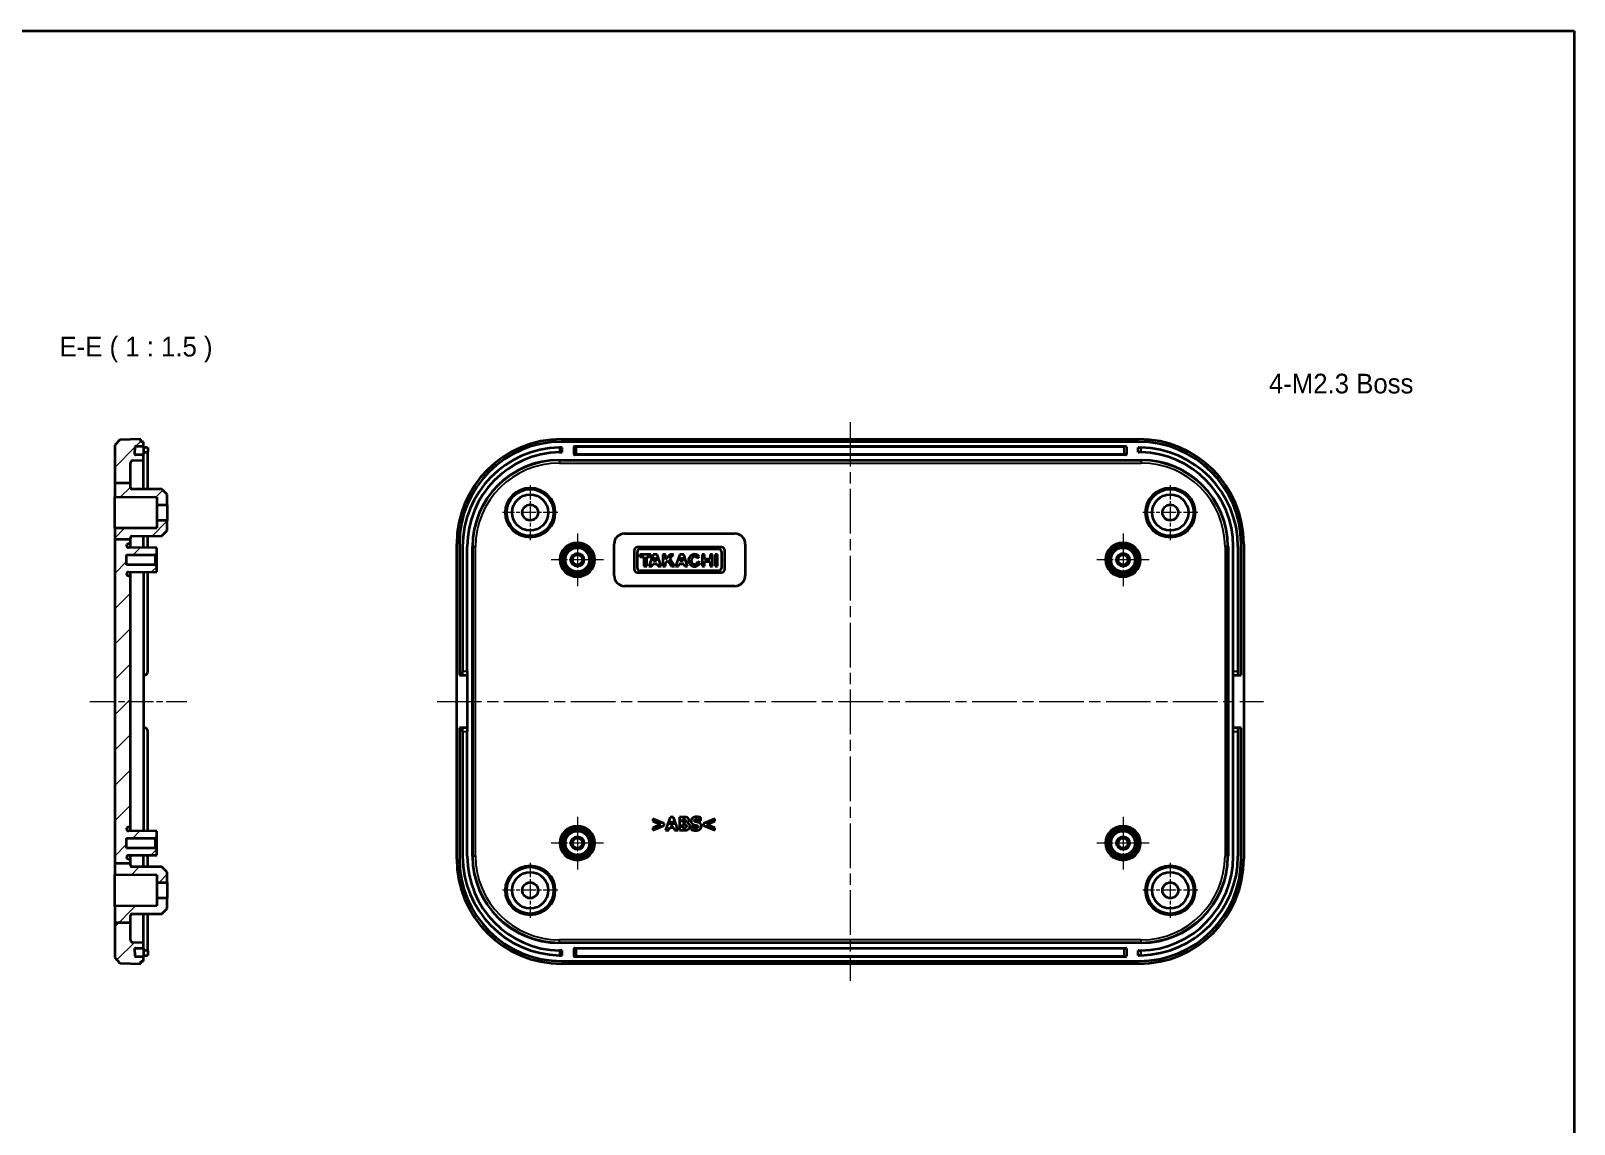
# Model space of a CAD drawing. Header units: millimetres. Extents: x 22 to 2802, y 12 to 434.
# Drawn here: x 2103.6 to 2397.8, y 225.1 to 433.5 of the extents above; entities that cross this region are included whole.
import ezdxf

# ---------------------------------------------------------------- set-up
doc = ezdxf.new("R2010")
doc.units = ezdxf.units.MM
doc.header["$LTSCALE"] = 1.5
doc.linetypes.add('CHAIN', pattern=[0.3543, 0.2362, -0.0295, 0.0591, -0.0295])
for name, color, linetype, lineweight in [('Border (ISO)', 7, 'Continuous', 35), ('Symbol (ISO)', 7, 'Continuous', 18), ('Visible (ISO)', 7, 'Continuous', 35), ('Visible Narrow (ISO)', 7, 'Continuous', 25)]:
    doc.layers.add(name, color=color, linetype=linetype, lineweight=lineweight)
for name, color, linetype, lineweight, true_color in [('Center Mark (ISO)', 131, 'Continuous', 18, 0x7fffff), ('Centerline (ISO)', 131, 'Continuous', 18, 0x7fffff), ('Hatch (ISO)', 1, 'Continuous', 18, 0xff0000)]:
    doc.layers.add(name, color=color, linetype=linetype, lineweight=lineweight, true_color=true_color)
doc.styles.add('textstyle159', font='')
doc.styles.add('textstyle162', font='')
doc.styles.get('textstyle159').set_extended_font_data('MS PGothic')
doc.styles.get('textstyle162').set_extended_font_data('MS PGothic')

# ---------------------------------------------------------------- blocks, each defined once
blk = doc.blocks.new('図面枠 tk図枠')
at = {"layer": 'Border (ISO)'}
for p, q in [((14.5, 289), (405.5, 289)), ((405.5, 289), (405.5, 8))]:
    blk.add_line(p, q, dxfattribs=at)

msp = doc.modelspace()

# ---------------------------------------------------------------- hatches: boundary and pattern name
at = {"layer": 'Hatch (ISO)'}
h = msp.add_hatch(dxfattribs=at)
h.set_pattern_fill('ANSI31', color=256, scale=38.1, style=0, pattern_type=0)
h.set_pattern_definition([(45, (1789.5, 0), (-3.367596, 3.367596), [])])
edge = h.paths.add_edge_path(flags=0)
edge.add_line((2119.59, 347.33), (2122.59, 347.33))
edge.add_line((2122.59, 347.33), (2122.59, 351.12))
edge.add_ellipse((2123.09, 351.12), major_axis=(-0.5, 0), ratio=1, start_angle=-88, end_angle=0, ccw=False)
edge.add_line((2123.07, 351.62), (2125.09, 351.69))
edge.add_line((2125.09, 351.69), (2125.09, 352.69))
edge.add_line((2125.09, 352.69), (2123.54, 352.69))
edge.add_ellipse((2123.54, 352.79), major_axis=(0, -0.1), ratio=1, start_angle=-92, end_angle=0, ccw=False)
edge.add_line((2123.44, 352.79), (2123.49, 354.24))
edge.add_ellipse((2123.59, 354.24), major_axis=(-0.0999, 0.0035), ratio=1, start_angle=-88, end_angle=0, ccw=False)
edge.add_line((2123.59, 354.34), (2125.09, 354.34))
edge.add_line((2125.09, 354.34), (2125.09, 355.19))
edge.add_line((2125.09, 355.19), (2124.59, 355.19))
edge.add_line((2124.59, 355.19), (2124.59, 355.69))
edge.add_line((2124.59, 355.69), (2120.59, 355.55))
edge.add_line((2120.59, 355.55), (2119.59, 354.51))
edge.add_line((2119.59, 354.51), (2119.59, 347.33))
edge = h.paths.add_edge_path(flags=0)
edge.add_line((2119.59, 336.61), (2122.59, 336.61))
edge.add_line((2122.59, 336.61), (2122.59, 336.9))
edge.add_ellipse((2122.89, 336.9), major_axis=(-0.3, 0), ratio=1, start_angle=-89.7, end_angle=0, ccw=False)
edge.add_line((2122.88, 337.2), (2128.59, 337.23))
edge.add_line((2128.59, 337.23), (2129.59, 338.24))
edge.add_line((2129.59, 338.24), (2129.59, 340.19))
edge.add_line((2129.59, 340.19), (2127.59, 340.19))
edge.add_line((2127.59, 340.19), (2127.59, 338.73))
edge.add_line((2127.59, 338.73), (2119.59, 338.69))
edge.add_line((2119.59, 338.69), (2119.59, 336.61))
edge = h.paths.add_edge_path(flags=0)
edge.add_line((2119.59, 263.54), (2122.59, 263.54))
edge.add_line((2122.59, 263.54), (2122.59, 260.26))
edge.add_ellipse((2123.09, 260.26), major_axis=(-0.017, -0.5), ratio=1, start_angle=272, end_angle=360)
edge.add_line((2123.07, 259.76), (2125.09, 259.69))
edge.add_line((2125.09, 259.69), (2125.09, 258.69))
edge.add_line((2125.09, 258.69), (2123.54, 258.69))
edge.add_ellipse((2123.54, 258.59), major_axis=(-0.0999, -0.0035), ratio=1, start_angle=268, end_angle=360)
edge.add_line((2123.44, 258.58), (2123.49, 257.13))
edge.add_ellipse((2123.59, 257.14), major_axis=(0, -0.1), ratio=1, start_angle=272, end_angle=360)
edge.add_line((2123.59, 257.04), (2125.09, 257.04))
edge.add_line((2125.09, 257.04), (2125.09, 256.19))
edge.add_line((2125.09, 256.19), (2124.59, 256.19))
edge.add_line((2124.59, 256.19), (2124.59, 255.69))
edge.add_line((2124.59, 255.69), (2120.59, 255.83))
edge.add_line((2120.59, 255.83), (2119.59, 256.86))
edge.add_line((2119.59, 256.86), (2119.59, 263.54))
edge = h.paths.add_edge_path(flags=0)
edge.add_line((2119.59, 347.33), (2119.59, 344.69))
edge.add_line((2119.59, 344.69), (2127.59, 344.64))
edge.add_line((2127.59, 344.64), (2127.59, 343.19))
edge.add_line((2127.59, 343.19), (2129.59, 343.19))
edge.add_line((2129.59, 343.19), (2129.59, 345.14))
edge.add_line((2129.59, 345.14), (2128.59, 346.14))
edge.add_line((2128.59, 346.14), (2122.88, 346.17))
edge.add_ellipse((2122.89, 346.47), major_axis=(-0.002, -0.3), ratio=1, start_angle=-89.7, end_angle=0, ccw=False)
edge.add_line((2122.59, 346.47), (2122.59, 347.33))
edge.add_line((2122.59, 347.33), (2119.59, 347.33))
edge = h.paths.add_edge_path(flags=0)
edge.add_line((2119.59, 274.87), (2122.59, 274.87))
edge.add_line((2122.59, 274.87), (2122.59, 275.34))
edge.add_ellipse((2122.29, 275.34), major_axis=(0.3, 0), ratio=1, start_angle=0, end_angle=90)
edge.add_line((2122.29, 275.64), (2122.21, 275.64))
edge.add_ellipse((2122.21, 276.01), major_axis=(0, -0.37), ratio=1, start_angle=-90, end_angle=0, ccw=False)
edge.add_ellipse((2122.21, 275.99), major_axis=(-0.37, 0.018), ratio=1, start_angle=-86.8841, end_angle=0, ccw=False)
edge.add_line((2122.2, 276.36), (2127.59, 276.39))
edge.add_line((2127.59, 276.39), (2127.59, 277.44))
edge.add_line((2127.59, 277.44), (2127.29, 277.74))
edge.add_line((2127.29, 277.74), (2121.84, 277.74))
edge.add_line((2121.84, 277.74), (2121.84, 279.64))
edge.add_line((2121.84, 279.64), (2127.29, 279.64))
edge.add_line((2127.29, 279.64), (2127.59, 279.94))
edge.add_line((2127.59, 279.94), (2127.59, 280.99))
edge.add_line((2127.59, 280.99), (2122.2, 281.01))
edge.add_ellipse((2122.21, 281.38), major_axis=(-0.002, -0.37), ratio=1, start_angle=-86.8841, end_angle=0, ccw=False)
edge.add_ellipse((2122.21, 281.37), major_axis=(-0.37, 0), ratio=1, start_angle=-90, end_angle=0, ccw=False)
edge.add_line((2122.21, 281.74), (2122.29, 281.74))
edge.add_ellipse((2122.29, 282.04), major_axis=(0, -0.3), ratio=1, start_angle=0, end_angle=90)
edge.add_line((2122.59, 282.04), (2122.59, 329.34))
edge.add_ellipse((2122.29, 329.34), major_axis=(0.3, 0), ratio=1, start_angle=0, end_angle=90)
edge.add_line((2122.29, 329.64), (2122.21, 329.64))
edge.add_ellipse((2122.21, 330.01), major_axis=(0, -0.37), ratio=1, start_angle=-90, end_angle=0, ccw=False)
edge.add_ellipse((2122.21, 329.99), major_axis=(-0.37, 0.018), ratio=1, start_angle=-86.8841, end_angle=0, ccw=False)
edge.add_line((2122.2, 330.36), (2127.59, 330.39))
edge.add_line((2127.59, 330.39), (2127.59, 331.44))
edge.add_line((2127.59, 331.44), (2127.29, 331.74))
edge.add_line((2127.29, 331.74), (2121.84, 331.74))
edge.add_line((2121.84, 331.74), (2121.84, 333.64))
edge.add_line((2121.84, 333.64), (2127.29, 333.64))
edge.add_line((2127.29, 333.64), (2127.59, 333.94))
edge.add_line((2127.59, 333.94), (2127.59, 334.99))
edge.add_line((2127.59, 334.99), (2122.2, 335.01))
edge.add_ellipse((2122.21, 335.38), major_axis=(-0.002, -0.37), ratio=1, start_angle=-86.8841, end_angle=0, ccw=False)
edge.add_ellipse((2122.21, 335.37), major_axis=(-0.37, 0), ratio=1, start_angle=-90, end_angle=0, ccw=False)
edge.add_line((2122.21, 335.74), (2122.29, 335.74))
edge.add_ellipse((2122.29, 336.04), major_axis=(0, -0.3), ratio=1, start_angle=0, end_angle=90)
edge.add_line((2122.59, 336.04), (2122.59, 336.61))
edge.add_line((2122.59, 336.61), (2119.59, 336.61))
edge.add_line((2119.59, 336.61), (2119.59, 274.87))
edge = h.paths.add_edge_path(flags=0)
edge.add_line((2119.59, 263.54), (2122.59, 263.54))
edge.add_line((2122.59, 263.54), (2122.59, 264.9))
edge.add_ellipse((2122.89, 264.9), major_axis=(-0.3, 0), ratio=1, start_angle=-89.7, end_angle=0, ccw=False)
edge.add_line((2122.88, 265.2), (2128.59, 265.23))
edge.add_line((2128.59, 265.23), (2129.59, 266.24))
edge.add_line((2129.59, 266.24), (2129.59, 268.19))
edge.add_line((2129.59, 268.19), (2127.59, 268.19))
edge.add_line((2127.59, 268.19), (2127.59, 266.73))
edge.add_line((2127.59, 266.73), (2119.59, 266.69))
edge.add_line((2119.59, 266.69), (2119.59, 263.54))
edge = h.paths.add_edge_path(flags=0)
edge.add_line((2122.59, 274.47), (2122.59, 274.87))
edge.add_line((2122.59, 274.87), (2119.59, 274.87))
edge.add_line((2119.59, 274.87), (2119.59, 272.69))
edge.add_line((2119.59, 272.69), (2127.59, 272.64))
edge.add_line((2127.59, 272.64), (2127.59, 271.19))
edge.add_line((2127.59, 271.19), (2129.59, 271.19))
edge.add_line((2129.59, 271.19), (2129.59, 273.14))
edge.add_line((2129.59, 273.14), (2128.59, 274.14))
edge.add_line((2128.59, 274.14), (2122.88, 274.17))
edge.add_ellipse((2122.89, 274.47), major_axis=(-0.002, -0.3), ratio=1, start_angle=-89.7, end_angle=0, ccw=False)

# ---------------------------------------------------------------- linework, layer by layer
at = {"layer": 'Center Mark (ISO)', "linetype": 'CHAIN', "ltscale": 7.778352}
for p, q in [((2198.78, 346.94), (2198.78, 336.44)), ((2320.78, 346.94), (2320.78, 336.44)), ((2204.03, 341.69), (2193.53, 341.69)), ((2326.03, 341.69), (2315.53, 341.69)), ((2198.78, 274.94), (2198.78, 264.44)), ((2320.78, 274.94), (2320.78, 264.44)), ((2204.03, 269.69), (2193.53, 269.69)), ((2326.03, 269.69), (2315.53, 269.69))]:
    msp.add_line(p, q, dxfattribs=at)
at = {"layer": 'Center Mark (ISO)', "linetype": 'CHAIN', "ltscale": 7.407949}
for p, q in [((2207.78, 337.69), (2207.78, 327.69)), ((2311.78, 337.69), (2311.78, 327.69)), ((2212.78, 332.69), (2202.78, 332.69)), ((2316.78, 332.69), (2306.78, 332.69)), ((2207.78, 283.69), (2207.78, 273.69)), ((2311.78, 283.69), (2311.78, 273.69)), ((2212.78, 278.69), (2202.78, 278.69)), ((2316.78, 278.69), (2306.78, 278.69))]:
    msp.add_line(p, q, dxfattribs=at)
at = {"layer": 'Centerline (ISO)', "linetype": 'CHAIN', "ltscale": 23.990969}
for p, q in [((2259.78, 358.94), (2259.78, 252.44)), ((2181.03, 305.69), (2338.53, 305.69))]:
    msp.add_line(p, q, dxfattribs=at)
at = {"layer": 'Centerline (ISO)', "linetype": 'CHAIN', "ltscale": 13.71489}
msp.add_line((2114.82, 305.69), (2133.34, 305.69), dxfattribs=at)
at = {"layer": 'Visible (ISO)'}
for p, q in [((2120.59, 355.55), (2119.59, 354.51)), ((2119.59, 354.51), (2119.59, 347.33)), ((2124.59, 355.69), (2120.59, 355.55)), ((2123.44, 352.79), (2123.49, 354.24)), ((2123.59, 354.34), (2125.09, 354.34)), ((2124.59, 355.19), (2124.59, 355.69)), ((2125.09, 355.19), (2124.59, 355.19)), ((2125.09, 354.34), (2125.09, 355.19)), ((2125.09, 354.24), (2125.09, 354.34)), ((2125.09, 354.24), (2125.09, 352.79)), ((2125.09, 354.09), (2125.39, 354.09)), ((2125.09, 353.19), (2125.39, 353.19)), ((2125.69, 354.09), (2125.39, 354.09)), ((2125.39, 353.19), (2125.69, 353.19)), ((2125.89, 354.08), (2125.89, 353.18)), ((2125.89, 346.16), (2125.89, 353.18)), ((2204.77, 355.69), (2314.79, 355.69)), ((2314.78, 355.19), (2204.78, 355.19)), ((2204.78, 354.09), (2204.88, 354.09)), ((2204.88, 353.19), (2204.78, 353.19)), ((2204.88, 353.19), (2204.88, 354.09)), ((2207.13, 352.79), (2207.13, 354.24)), ((2207.23, 354.34), (2312.33, 354.34)), ((2312.43, 354.24), (2312.43, 352.79)), ((2314.78, 354.09), (2314.68, 354.09)), ((2314.68, 353.19), (2314.68, 354.09)), ((2314.68, 353.19), (2314.78, 353.19)), ((2122.59, 347.33), (2122.59, 351.12)), ((2123.07, 351.62), (2125.09, 351.69)), ((2125.09, 352.69), (2123.54, 352.69)), ((2125.09, 352.69), (2125.09, 352.79)), ((2125.09, 351.69), (2125.09, 352.69)), ((2125.09, 346.16), (2125.09, 351.69)), ((2204.27, 351.69), (2315.29, 351.69)), ((2312.33, 352.69), (2207.23, 352.69)), ((2119.59, 347.33), (2119.59, 344.69)), ((2119.59, 347.33), (2122.59, 347.33)), ((2122.59, 346.47), (2122.59, 347.33)), ((2119.59, 344.69), (2127.59, 344.64)), ((2119.59, 338.69), (2119.59, 344.69)), ((2128.59, 346.14), (2122.88, 346.17)), ((2127.59, 344.64), (2127.59, 343.19)), ((2129.59, 345.14), (2128.59, 346.14)), ((2129.59, 343.19), (2129.59, 345.14)), ((2127.59, 343.19), (2129.59, 343.19)), ((2127.59, 343.19), (2127.59, 340.19)), ((2129.59, 343.19), (2129.59, 340.19)), ((2127.59, 338.73), (2119.59, 338.69)), ((2119.59, 338.69), (2119.59, 336.61)), ((2129.59, 340.19), (2127.59, 340.19)), ((2127.59, 340.19), (2127.59, 338.73)), ((2129.59, 338.24), (2129.59, 340.19)), ((2119.59, 336.61), (2119.59, 274.87)), ((2119.59, 336.61), (2122.59, 336.61)), ((2122.21, 335.74), (2122.29, 335.74)), ((2122.59, 336.61), (2122.59, 336.9)), ((2122.59, 336.04), (2122.59, 336.61)), ((2122.59, 335.01), (2122.59, 336.04)), ((2122.88, 337.2), (2128.59, 337.23)), ((2125.09, 335.2), (2125.09, 337.21)), ((2125.89, 335.19), (2125.89, 337.22)), ((2128.59, 337.23), (2129.59, 338.24)), ((2184.78, 275.67), (2184.78, 335.7)), ((2185.28, 335.69), (2185.28, 310.69)), ((2214.78, 329.69), (2214.78, 335.69)), ((2216.78, 337.69), (2237.78, 337.69)), ((2239.78, 335.69), (2239.78, 329.69)), ((2334.28, 310.69), (2334.28, 335.69)), ((2334.78, 335.7), (2334.78, 275.67)), ((2121.84, 331.74), (2121.84, 333.64)), ((2121.84, 333.64), (2127.29, 333.64)), ((2127.59, 334.99), (2122.2, 335.01)), ((2125.09, 335.2), (2125.09, 335)), ((2125.89, 335), (2125.89, 335.19)), ((2127.29, 333.64), (2127.59, 333.94)), ((2127.29, 333.64), (2127.29, 331.74)), ((2127.59, 333.94), (2127.59, 334.99)), ((2127.59, 331.44), (2127.59, 333.94)), ((2185.88, 335.19), (2185.88, 311.39)), ((2186.78, 311.39), (2186.78, 335.19)), ((2187.78, 276.18), (2187.78, 335.2)), ((2218.58, 334.45), (2218.58, 330.9)), ((2235.25, 335.09), (2219.22, 335.09)), ((2219.22, 331.12), (2219.22, 334.23)), ((2219.7, 333.71), (2219.7, 333.27)), ((2221.78, 333.71), (2219.7, 333.71)), ((2219.7, 333.27), (2220.47, 333.27)), ((2219.76, 334.77), (2234.7, 334.77)), ((2220.47, 333.27), (2220.47, 331.45)), ((2221.01, 333.27), (2221.78, 333.27)), ((2221.01, 331.45), (2221.01, 333.27)), ((2222.24, 333.71), (2221.41, 331.45)), ((2221.78, 333.27), (2221.78, 333.71)), ((2222.98, 333.71), (2222.24, 333.71)), ((2222.31, 332.41), (2222.6, 333.2)), ((2222.86, 332.41), (2222.31, 332.41)), ((2222.6, 333.2), (2222.86, 332.41)), ((2223.72, 331.45), (2222.98, 333.71)), ((2224.09, 333.71), (2224.09, 331.45)), ((2224.56, 333.71), (2224.09, 333.71)), ((2224.56, 332.76), (2224.56, 333.71)), ((2225.44, 333.71), (2224.56, 332.76)), ((2224.56, 332.06), (2225.04, 332.57)), ((2225.04, 332.57), (2225.71, 331.45)), ((2225.39, 332.94), (2226.1, 333.71)), ((2226.28, 331.45), (2225.39, 332.94)), ((2226.1, 333.71), (2225.44, 333.71)), ((2227.31, 333.71), (2226.48, 331.45)), ((2228.05, 333.71), (2227.31, 333.71)), ((2227.38, 332.41), (2227.67, 333.2)), ((2227.93, 332.41), (2227.38, 332.41)), ((2227.67, 333.2), (2227.93, 332.41)), ((2228.79, 331.45), (2228.05, 333.71)), ((2230.63, 333), (2231.02, 333.3)), ((2231.54, 333.71), (2231.54, 331.45)), ((2232.01, 333.71), (2231.54, 333.71)), ((2232.01, 332.8), (2232.01, 333.71)), ((2233.06, 332.8), (2232.01, 332.8)), ((2233.06, 333.71), (2233.06, 332.8)), ((2233.53, 333.71), (2233.06, 333.71)), ((2233.53, 331.45), (2233.53, 333.71)), ((2234.04, 333.71), (2234.04, 331.45)), ((2234.51, 333.71), (2234.04, 333.71)), ((2234.51, 331.45), (2234.51, 333.71)), ((2235.25, 334.23), (2235.25, 331.12)), ((2235.88, 330.9), (2235.88, 334.45)), ((2331.78, 335.2), (2331.78, 276.18)), ((2332.78, 311.39), (2332.78, 335.19)), ((2333.68, 335.19), (2333.68, 311.39)), ((2127.29, 331.74), (2121.84, 331.74)), ((2122.2, 330.36), (2127.59, 330.39)), ((2122.29, 329.64), (2122.21, 329.64)), ((2122.59, 329.34), (2122.59, 330.36)), ((2125.09, 330.37), (2125.09, 281)), ((2125.89, 311.39), (2125.89, 330.38)), ((2127.59, 331.44), (2127.29, 331.74)), ((2127.59, 330.39), (2127.59, 331.44)), ((2219.22, 330.26), (2235.25, 330.26)), ((2234.7, 330.58), (2219.76, 330.58)), ((2220.47, 331.45), (2221.01, 331.45)), ((2221.41, 331.45), (2221.95, 331.45)), ((2221.95, 331.45), (2222.14, 331.94)), ((2222.14, 331.94), (2223.01, 331.94)), ((2223.01, 331.94), (2223.17, 331.45)), ((2223.17, 331.45), (2223.72, 331.45)), ((2224.09, 331.45), (2224.56, 331.45)), ((2224.56, 331.45), (2224.56, 332.06)), ((2225.71, 331.45), (2226.28, 331.45)), ((2226.48, 331.45), (2227.02, 331.45)), ((2227.02, 331.45), (2227.2, 331.94)), ((2227.2, 331.94), (2228.08, 331.94)), ((2228.08, 331.94), (2228.24, 331.45)), ((2228.24, 331.45), (2228.79, 331.45)), ((2231.17, 332.12), (2230.7, 332.33)), ((2231.54, 331.45), (2232.01, 331.45)), ((2232.01, 332.36), (2233.06, 332.36)), ((2232.01, 331.45), (2232.01, 332.36)), ((2233.06, 332.36), (2233.06, 331.45)), ((2233.06, 331.45), (2233.53, 331.45)), ((2234.04, 331.45), (2234.51, 331.45)), ((2122.59, 282.04), (2122.59, 329.34)), ((2237.78, 327.69), (2216.78, 327.69)), ((2125.09, 310.69), (2125.19, 310.69)), ((2185.28, 310.69), (2185.88, 310.69)), ((2185.88, 310.69), (2185.88, 311.39)), ((2185.88, 310.69), (2186.78, 310.69)), ((2186.78, 311.39), (2186.78, 310.69)), ((2186.78, 310.69), (2186.78, 300.69)), ((2332.78, 310.69), (2332.78, 311.39)), ((2332.78, 300.69), (2332.78, 310.69)), ((2332.78, 310.69), (2333.68, 310.69)), ((2333.68, 311.39), (2333.68, 310.69)), ((2333.68, 310.69), (2334.28, 310.69)), ((2125.19, 300.69), (2125.09, 300.69)), ((2185.28, 300.69), (2185.28, 275.69)), ((2185.88, 300.69), (2185.28, 300.69)), ((2185.88, 299.99), (2185.88, 300.69)), ((2186.78, 300.69), (2185.88, 300.69)), ((2186.78, 300.69), (2186.78, 299.99)), ((2332.78, 299.99), (2332.78, 300.69)), ((2333.68, 300.69), (2332.78, 300.69)), ((2333.68, 300.69), (2333.68, 299.99)), ((2334.28, 300.69), (2333.68, 300.69)), ((2334.28, 275.69), (2334.28, 300.69)), ((2125.89, 281), (2125.89, 299.99)), ((2185.88, 299.99), (2185.88, 276.19)), ((2186.78, 276.19), (2186.78, 299.99)), ((2332.78, 276.19), (2332.78, 299.99)), ((2333.68, 299.99), (2333.68, 276.19)), ((2222.14, 283.33), (2222.14, 282.86)), ((2224.29, 282.43), (2222.14, 283.33)), ((2222.14, 282.86), (2223.64, 282.25)), ((2224.29, 282.06), (2224.29, 282.43)), ((2225.43, 283.64), (2224.59, 281.14)), ((2226.11, 283.64), (2225.43, 283.64)), ((2225.51, 282.11), (2225.76, 282.93)), ((2225.76, 282.93), (2226.02, 282.11)), ((2226.96, 281.14), (2226.11, 283.64)), ((2227.21, 283.64), (2227.21, 281.14)), ((2228.09, 283.64), (2227.21, 283.64)), ((2227.83, 282.66), (2227.83, 283.19)), ((2227.83, 283.19), (2227.88, 283.19)), ((2227.91, 282.66), (2227.83, 282.66)), ((2228.7, 282.51), (2228.7, 282.53)), ((2231.27, 282.95), (2231.32, 282.95)), ((2231.32, 282.95), (2231.32, 283.52)), ((2233.94, 283.33), (2231.79, 282.43)), ((2231.79, 282.43), (2231.79, 282.06)), ((2232.44, 282.24), (2233.94, 282.86)), ((2233.94, 282.86), (2233.94, 283.33)), ((2121.84, 277.74), (2121.84, 279.64)), ((2121.84, 279.64), (2127.29, 279.64)), ((2127.59, 280.99), (2122.2, 281.01)), ((2122.21, 281.74), (2122.29, 281.74)), ((2122.59, 281.01), (2122.59, 282.04)), ((2127.29, 279.64), (2127.59, 279.94)), ((2127.29, 279.64), (2127.29, 277.74)), ((2127.59, 279.94), (2127.59, 280.99)), ((2127.59, 277.44), (2127.59, 279.94)), ((2223.64, 282.25), (2222.14, 281.63)), ((2222.14, 281.17), (2224.29, 282.06)), ((2222.14, 281.63), (2222.14, 281.17)), ((2224.59, 281.14), (2225.21, 281.14)), ((2225.21, 281.14), (2225.37, 281.65)), ((2225.37, 281.65), (2226.16, 281.65)), ((2226.02, 282.11), (2225.51, 282.11)), ((2226.16, 281.65), (2226.31, 281.14)), ((2226.31, 281.14), (2226.96, 281.14)), ((2227.21, 281.14), (2228.21, 281.14)), ((2227.83, 281.6), (2227.83, 282.23)), ((2227.83, 282.23), (2227.95, 282.23)), ((2227.87, 281.6), (2227.83, 281.6)), ((2229.43, 281.89), (2229.43, 281.29)), ((2229.49, 281.89), (2229.43, 281.89)), ((2231.79, 282.06), (2233.94, 281.17)), ((2233.94, 281.63), (2232.44, 282.24)), ((2233.94, 281.17), (2233.94, 281.63)), ((2127.29, 277.74), (2121.84, 277.74)), ((2127.59, 277.44), (2127.29, 277.74)), ((2127.59, 276.39), (2127.59, 277.44)), ((2119.59, 274.87), (2122.59, 274.87)), ((2119.59, 274.87), (2119.59, 272.69)), ((2122.2, 276.36), (2127.59, 276.39)), ((2122.29, 275.64), (2122.21, 275.64)), ((2122.59, 275.34), (2122.59, 276.36)), ((2122.59, 274.87), (2122.59, 275.34)), ((2122.59, 274.47), (2122.59, 274.87)), ((2128.59, 274.14), (2122.88, 274.17)), ((2125.09, 276.37), (2125.09, 276.18)), ((2125.09, 274.16), (2125.09, 276.18)), ((2125.89, 276.19), (2125.89, 276.38)), ((2125.89, 274.16), (2125.89, 276.19)), ((2129.59, 273.14), (2128.59, 274.14)), ((2119.59, 272.69), (2127.59, 272.64)), ((2119.59, 266.69), (2119.59, 272.69)), ((2127.59, 272.64), (2127.59, 271.19)), ((2127.59, 271.19), (2129.59, 271.19)), ((2127.59, 271.19), (2127.59, 268.19)), ((2129.59, 271.19), (2129.59, 273.14)), ((2129.59, 271.19), (2129.59, 268.19)), ((2129.59, 268.19), (2127.59, 268.19)), ((2127.59, 268.19), (2127.59, 266.73)), ((2129.59, 266.24), (2129.59, 268.19)), ((2127.59, 266.73), (2119.59, 266.69)), ((2119.59, 266.69), (2119.59, 263.54)), ((2122.59, 263.54), (2122.59, 264.9)), ((2122.88, 265.2), (2128.59, 265.23)), ((2125.09, 259.69), (2125.09, 265.21)), ((2125.89, 258.19), (2125.89, 265.22)), ((2128.59, 265.23), (2129.59, 266.24)), ((2119.59, 263.54), (2122.59, 263.54)), ((2119.59, 263.54), (2119.59, 256.86)), ((2122.59, 260.26), (2122.59, 263.54)), ((2125.09, 259.69), (2123.07, 259.76)), ((2125.09, 258.69), (2125.09, 259.69)), ((2315.29, 259.69), (2204.27, 259.69)), ((2119.59, 256.86), (2120.59, 255.83)), ((2123.49, 257.13), (2123.44, 258.58)), ((2123.54, 258.69), (2125.09, 258.69)), ((2125.09, 257.04), (2123.59, 257.04)), ((2124.59, 255.69), (2124.59, 256.19)), ((2124.59, 256.19), (2125.09, 256.19)), ((2125.09, 258.59), (2125.09, 258.69)), ((2125.09, 258.59), (2125.09, 257.14)), ((2125.09, 258.19), (2125.39, 258.19)), ((2125.09, 257.29), (2125.39, 257.29)), ((2125.09, 257.04), (2125.09, 257.14)), ((2125.09, 256.19), (2125.09, 257.04)), ((2125.69, 258.19), (2125.39, 258.19)), ((2125.39, 257.29), (2125.69, 257.29)), ((2125.89, 258.19), (2125.89, 257.29)), ((2204.78, 258.19), (2204.88, 258.19)), ((2204.88, 257.29), (2204.78, 257.29)), ((2204.78, 256.19), (2314.78, 256.19)), ((2204.88, 257.29), (2204.88, 258.19)), ((2207.13, 257.14), (2207.13, 258.59)), ((2207.23, 258.69), (2312.33, 258.69)), ((2312.33, 257.04), (2207.23, 257.04)), ((2312.43, 258.59), (2312.43, 257.14)), ((2314.78, 258.19), (2314.68, 258.19)), ((2314.68, 257.29), (2314.68, 258.19)), ((2314.68, 257.29), (2314.78, 257.29)), ((2120.59, 255.83), (2124.59, 255.69)), ((2314.79, 255.69), (2204.77, 255.69))]:
    msp.add_line(p, q, dxfattribs=at)
for centre, radius in [((2198.78, 341.69), 4.46), ((2198.78, 341.69), 3.45), ((2320.78, 341.69), 4.46), ((2320.78, 341.69), 3.45), ((2198.78, 341.69), 1.5), ((2320.78, 341.69), 1.5), ((2207.78, 332.69), 3.05), ((2207.78, 332.69), 2.68), ((2311.78, 332.69), 3.05), ((2311.78, 332.69), 2.68), ((2207.78, 332.69), 2.3), ((2207.78, 332.69), 1.25), ((2207.78, 332.69), 0.95), ((2311.78, 332.69), 2.3), ((2311.78, 332.69), 1.25), ((2311.78, 332.69), 0.95), ((2207.78, 278.69), 3.05), ((2207.78, 278.69), 2.68), ((2207.78, 278.69), 2.3), ((2207.78, 278.69), 1.25), ((2207.78, 278.69), 0.95), ((2311.78, 278.69), 3.05), ((2311.78, 278.69), 2.68), ((2311.78, 278.69), 2.3), ((2311.78, 278.69), 1.25), ((2311.78, 278.69), 0.95), ((2198.78, 269.69), 4.46), ((2320.78, 269.69), 4.46), ((2198.78, 269.69), 3.45), ((2198.78, 269.69), 1.5), ((2320.78, 269.69), 3.45), ((2320.78, 269.69), 1.5)]:
    msp.add_circle(centre, radius, dxfattribs=at)
for centre, radius, start, end in [((2123.59, 354.24), 0.1, 90, 178), ((2204.78, 335.69), 19.5, 90, 180), ((2204.78, 335.19), 18.9, 91.2127, 180), ((2204.78, 335.19), 18, 91.2733, 180), ((2207.23, 354.24), 0.1, 90, 180), ((2312.33, 354.24), 0.1, 0, 90), ((2314.78, 335.69), 19.5, 0, 90), ((2314.78, 335.19), 18.9, 0, 88.7873), ((2314.78, 335.19), 18, 0, 88.7267), ((2123.09, 351.12), 0.5, 92, 180), ((2123.54, 352.79), 0.1, 178, 270), ((2207.23, 352.79), 0.1, 180, 270), ((2312.33, 352.79), 0.1, 270, 0), ((2122.89, 346.47), 0.3, 180, 269.7), ((2122.21, 335.37), 0.37, 90, 180), ((2122.21, 335.38), 0.37, 182.8159, 269.7), ((2122.29, 336.04), 0.3, 270, 0), ((2122.89, 336.9), 0.3, 90.3, 180), ((2216.78, 335.69), 2, 90, 180), ((2237.78, 335.69), 2, 0, 90), ((2219.22, 334.45), 0.638, 90, 180), ((2219.76, 334.23), 0.542, 90, 180), ((2230.11, 332.58), 1.16, 38.5505, 336.582), ((2234.7, 334.23), 0.542, 0, 90), ((2235.25, 334.45), 0.638, 0, 90), ((2122.21, 329.99), 0.37, 90.3, 177.1841), ((2122.21, 330.01), 0.37, 180, 270), ((2122.29, 329.34), 0.3, 0, 90), ((2216.78, 329.69), 2, 180, 270), ((2219.22, 330.9), 0.638, 180, 270), ((2219.76, 331.12), 0.542, 180, 270), ((2234.7, 331.12), 0.542, 270, 0), ((2235.25, 330.9), 0.638, 270, 0), ((2237.78, 329.69), 2, 270, 0), ((2125.19, 311.39), 0.7, 270, 0), ((2125.19, 299.99), 0.7, 0, 90), ((2122.21, 281.37), 0.37, 90, 180), ((2122.21, 281.38), 0.37, 182.8159, 269.7), ((2122.29, 282.04), 0.3, 270, 0), ((2122.21, 275.99), 0.37, 90.3, 177.1841), ((2122.21, 276.01), 0.37, 180, 270), ((2122.29, 275.34), 0.3, 0, 90), ((2122.89, 274.47), 0.3, 180, 269.7), ((2204.78, 275.69), 19.5, 180, 270), ((2204.78, 276.19), 18.9, 180, 268.7873), ((2204.78, 276.19), 18, 180, 268.7267), ((2314.78, 275.69), 19.5, 270, 0), ((2314.78, 276.19), 18, 271.2733, 0), ((2314.78, 276.19), 18.9, 271.2127, 0), ((2122.89, 264.9), 0.3, 90.3, 180), ((2123.09, 260.26), 0.5, 180, 268), ((2123.54, 258.59), 0.1, 90, 182), ((2123.59, 257.14), 0.1, 182, 270), ((2207.23, 258.59), 0.1, 90, 180), ((2207.23, 257.14), 0.1, 180, 270), ((2312.33, 258.59), 0.1, 0, 90), ((2312.33, 257.14), 0.1, 270, 0)]:
    msp.add_arc(centre, radius, start, end, dxfattribs=at)
for centre, major_axis, ratio, start_param, end_param in [((2204.79, 335.67), (-14.16, 14.16), 0.998783, 5.498396, 7.067974), ((2314.77, 335.67), (14.16, 14.16), 0.998783, 5.498396, 7.067974), ((2204.29, 335.18), (-11.68, 11.68), 0.998783, 5.498396, 7.067974), ((2315.27, 335.18), (11.68, 11.68), 0.998783, 5.498396, 7.067974), ((2230.11, 332.58), (0, 0.727), 0.867347, 5.317163, 10.636227), ((2204.79, 275.7), (-14.16, -14.16), 0.998783, 5.498396, 7.067974), ((2204.29, 276.2), (-11.68, -11.68), 0.998783, 5.498396, 7.067974), ((2314.77, 275.7), (14.16, -14.16), 0.998783, 5.498396, 7.067974), ((2315.27, 276.2), (11.68, -11.68), 0.998783, 5.498396, 7.067974)]:
    msp.add_ellipse(centre, major_axis=major_axis, ratio=ratio, start_param=start_param, end_param=end_param, dxfattribs=at)
for points, knots in [([(2125.69, 354.09), (2125.71, 354.09), (2125.72, 354.09), (2125.78, 354.09), (2125.82, 354.09), (2125.87, 354.08), (2125.89, 354.08), (2125.89, 354.08)], [-0.27067604, -0.27067604, -0.27067604, -0.27067604, -0.26372893, -0.26372893, -0.2448933, -0.2448933, -0.22605768, -0.22605768, -0.22605768, -0.22605768]), ([(2125.89, 353.18), (2125.89, 353.18), (2125.87, 353.18), (2125.82, 353.19), (2125.78, 353.19), (2125.72, 353.19), (2125.71, 353.19), (2125.69, 353.19)], [0.22606237, 0.22606237, 0.22606237, 0.22606237, 0.24489812, 0.24489812, 0.26373388, 0.26373388, 0.27068104, 0.27068104, 0.27068104, 0.27068104]), ([(2204.78, 354.09), (2204.77, 354.09), (2204.75, 354.09), (2204.69, 354.09), (2204.63, 354.09), (2204.51, 354.08), (2204.44, 354.08), (2204.38, 354.08)], [-0.11997692, -0.11997692, -0.11997692, -0.11997692, -0.11302981, -0.11302981, -0.09419419, -0.09419419, -0.07535857, -0.07535857, -0.07535857, -0.07535857]), ([(2204.38, 353.18), (2204.44, 353.18), (2204.51, 353.18), (2204.63, 353.19), (2204.69, 353.19), (2204.75, 353.19), (2204.77, 353.19), (2204.78, 353.19)], [0.07536075, 0.07536075, 0.07536075, 0.07536075, 0.0941965, 0.0941965, 0.11303226, 0.11303226, 0.11997942, 0.11997942, 0.11997942, 0.11997942]), ([(2314.78, 354.09), (2314.8, 354.09), (2314.81, 354.09), (2314.87, 354.09), (2314.93, 354.09), (2315.05, 354.08), (2315.12, 354.08), (2315.18, 354.08)], [-0.11997692, -0.11997692, -0.11997692, -0.11997692, -0.11302981, -0.11302981, -0.09419419, -0.09419419, -0.07535857, -0.07535857, -0.07535857, -0.07535857]), ([(2315.18, 353.18), (2315.12, 353.18), (2315.05, 353.18), (2314.93, 353.19), (2314.87, 353.19), (2314.81, 353.19), (2314.8, 353.19), (2314.78, 353.19)], [0.07536075, 0.07536075, 0.07536075, 0.07536075, 0.0941965, 0.0941965, 0.11303226, 0.11303226, 0.11997942, 0.11997942, 0.11997942, 0.11997942]), ([(2125.69, 258.19), (2125.71, 258.19), (2125.72, 258.19), (2125.78, 258.19), (2125.82, 258.19), (2125.87, 258.19), (2125.89, 258.19), (2125.89, 258.19)], [0.0307222, 0.0307222, 0.0307222, 0.0307222, 0.03766936, 0.03766936, 0.05650512, 0.05650512, 0.07534087, 0.07534087, 0.07534087, 0.07534087]), ([(2125.89, 257.29), (2125.89, 257.29), (2125.87, 257.29), (2125.82, 257.29), (2125.78, 257.29), (2125.72, 257.29), (2125.71, 257.29), (2125.69, 257.29)], [-0.07534054, -0.07534054, -0.07534054, -0.07534054, -0.05650492, -0.05650492, -0.0376693, -0.0376693, -0.03072219, -0.03072219, -0.03072219, -0.03072219]), ([(2204.78, 258.19), (2204.77, 258.19), (2204.75, 258.19), (2204.69, 258.19), (2204.63, 258.19), (2204.51, 258.19), (2204.44, 258.19), (2204.38, 258.19)], [-0.11997942, -0.11997942, -0.11997942, -0.11997942, -0.11303226, -0.11303226, -0.0941965, -0.0941965, -0.07536075, -0.07536075, -0.07536075, -0.07536075]), ([(2204.38, 257.29), (2204.44, 257.29), (2204.51, 257.29), (2204.63, 257.29), (2204.69, 257.29), (2204.75, 257.29), (2204.77, 257.29), (2204.78, 257.29)], [0.07535857, 0.07535857, 0.07535857, 0.07535857, 0.09419419, 0.09419419, 0.11302981, 0.11302981, 0.11997692, 0.11997692, 0.11997692, 0.11997692]), ([(2314.78, 258.19), (2314.8, 258.19), (2314.81, 258.19), (2314.87, 258.19), (2314.93, 258.19), (2315.05, 258.19), (2315.12, 258.19), (2315.18, 258.19)], [-0.11997942, -0.11997942, -0.11997942, -0.11997942, -0.11303226, -0.11303226, -0.0941965, -0.0941965, -0.07536075, -0.07536075, -0.07536075, -0.07536075]), ([(2315.18, 257.29), (2315.12, 257.29), (2315.05, 257.29), (2314.93, 257.29), (2314.87, 257.29), (2314.81, 257.29), (2314.8, 257.29), (2314.78, 257.29)], [0.07535857, 0.07535857, 0.07535857, 0.07535857, 0.09419419, 0.09419419, 0.11302981, 0.11302981, 0.11997692, 0.11997692, 0.11997692, 0.11997692])]:
    msp.add_open_spline(points, degree=3, knots=knots, dxfattribs=at)
for points in [[(2227.88, 283.19), (2228.04, 283.19), (2228.21, 283.18), (2228.27, 283.15)], [(2228.27, 282.69), (2228.2, 282.66), (2228.07, 282.66), (2227.91, 282.66)], [(2228.77, 283.53), (2228.65, 283.6), (2228.37, 283.64), (2228.09, 283.64)], [(2228.27, 283.15), (2228.34, 283.13), (2228.4, 283), (2228.4, 282.94)], [(2228.4, 282.94), (2228.4, 282.85), (2228.35, 282.73), (2228.27, 282.69)], [(2228.7, 282.53), (2228.86, 282.59), (2229.04, 282.88), (2229.04, 283.06)], [(2229.21, 281.91), (2229.21, 282.16), (2228.93, 282.46), (2228.7, 282.51)], [(2229.04, 283.06), (2229.04, 283.22), (2228.91, 283.46), (2228.77, 283.53)], [(2230.48, 283.69), (2230.04, 283.69), (2229.45, 283.25), (2229.45, 282.9)], [(2229.45, 282.9), (2229.45, 282.64), (2229.7, 282.29), (2229.99, 282.19)], [(2230.09, 282.98), (2230.09, 283.04), (2230.17, 283.15), (2230.23, 283.17)], [(2230.42, 282.72), (2230.22, 282.77), (2230.09, 282.88), (2230.09, 282.98)], [(2230.23, 283.17), (2230.3, 283.21), (2230.43, 283.23), (2230.52, 283.23)], [(2230.91, 282.59), (2230.78, 282.64), (2230.54, 282.7), (2230.42, 282.72)], [(2231.32, 283.52), (2231.15, 283.6), (2230.71, 283.69), (2230.48, 283.69)], [(2230.52, 283.23), (2230.73, 283.23), (2231.13, 283.07), (2231.27, 282.95)], [(2231.42, 281.92), (2231.42, 282.18), (2231.17, 282.5), (2230.91, 282.59)], [(2228.39, 281.65), (2228.3, 281.6), (2228.11, 281.6), (2227.87, 281.6)], [(2227.95, 282.23), (2228.11, 282.23), (2228.31, 282.22), (2228.37, 282.2)], [(2228.21, 281.14), (2228.47, 281.14), (2228.81, 281.24), (2228.95, 281.35)], [(2228.37, 282.2), (2228.46, 282.17), (2228.56, 282.04), (2228.56, 281.92)], [(2228.56, 281.92), (2228.56, 281.83), (2228.48, 281.68), (2228.39, 281.65)], [(2228.95, 281.35), (2229.06, 281.44), (2229.21, 281.72), (2229.21, 281.91)], [(2229.43, 281.29), (2229.62, 281.21), (2230.05, 281.1), (2230.34, 281.1)], [(2230.34, 281.55), (2230.13, 281.55), (2229.68, 281.73), (2229.49, 281.89)], [(2229.99, 282.19), (2230.11, 282.15), (2230.4, 282.09), (2230.53, 282.06)], [(2230.34, 281.1), (2230.84, 281.1), (2231.42, 281.55), (2231.42, 281.92)], [(2230.62, 281.6), (2230.57, 281.58), (2230.4, 281.55), (2230.34, 281.55)], [(2230.53, 282.06), (2230.63, 282.03), (2230.78, 281.91), (2230.78, 281.82)], [(2230.78, 281.82), (2230.78, 281.73), (2230.69, 281.63), (2230.62, 281.6)]]:
    msp.add_open_spline(points, degree=2, dxfattribs=at)
at = {"layer": 'Visible Narrow (ISO)'}
for p, q in [((2204.38, 354.08), (2204.38, 353.18)), ((2207.63, 354.24), (2207.63, 354.34)), ((2207.63, 354.24), (2311.93, 354.24)), ((2207.63, 352.79), (2207.63, 354.24)), ((2311.93, 354.24), (2311.93, 354.34)), ((2311.93, 354.24), (2311.93, 352.79)), ((2315.18, 354.08), (2315.18, 353.18)), ((2204.34, 351.62), (2204.27, 351.69)), ((2204.34, 351.62), (2204.34, 351.12)), ((2315.22, 351.62), (2204.34, 351.62)), ((2204.34, 351.12), (2315.22, 351.12)), ((2207.63, 352.79), (2207.63, 352.69)), ((2311.93, 352.79), (2207.63, 352.79)), ((2311.93, 352.79), (2311.93, 352.69)), ((2315.29, 351.69), (2315.22, 351.62)), ((2315.22, 351.62), (2315.22, 351.12)), ((2187.78, 335.2), (2187.85, 335.13)), ((2188.35, 335.13), (2187.85, 335.13)), ((2187.85, 335.13), (2187.85, 276.25)), ((2188.35, 276.25), (2188.35, 335.13)), ((2331.21, 335.13), (2331.21, 276.25)), ((2331.71, 335.13), (2331.21, 335.13)), ((2331.71, 335.13), (2331.78, 335.2)), ((2331.71, 276.25), (2331.71, 335.13)), ((2186.78, 311.39), (2185.88, 311.39)), ((2333.68, 311.39), (2332.78, 311.39)), ((2185.88, 299.99), (2186.78, 299.99)), ((2332.78, 299.99), (2333.68, 299.99)), ((2187.85, 276.25), (2187.78, 276.18)), ((2187.85, 276.25), (2188.35, 276.25)), ((2331.71, 276.25), (2331.21, 276.25)), ((2331.78, 276.18), (2331.71, 276.25)), ((2204.27, 259.69), (2204.34, 259.76)), ((2315.22, 260.26), (2204.34, 260.26)), ((2204.34, 259.76), (2204.34, 260.26)), ((2204.34, 259.76), (2315.22, 259.76)), ((2315.22, 259.76), (2315.22, 260.26)), ((2315.22, 259.76), (2315.29, 259.69)), ((2204.38, 258.19), (2204.38, 257.29)), ((2207.63, 258.58), (2207.63, 258.69)), ((2207.63, 257.13), (2207.63, 258.58)), ((2207.63, 258.58), (2311.93, 258.58)), ((2207.63, 257.13), (2207.63, 257.04)), ((2311.93, 257.13), (2207.63, 257.13)), ((2311.93, 258.58), (2311.93, 258.69)), ((2311.93, 258.58), (2311.93, 257.13)), ((2311.93, 257.13), (2311.93, 257.04)), ((2315.18, 258.19), (2315.18, 257.29))]:
    msp.add_line(p, q, dxfattribs=at)
for centre, radius in [((2198.78, 341.69), 4.79), ((2198.78, 341.69), 4.49), ((2320.78, 341.69), 4.79), ((2320.78, 341.69), 4.49), ((2207.78, 332.69), 3.35), ((2311.78, 332.69), 3.35), ((2207.78, 332.69), 2.33), ((2311.78, 332.69), 2.33), ((2207.78, 278.69), 3.35), ((2207.78, 278.69), 2.33), ((2311.78, 278.69), 3.35), ((2311.78, 278.69), 2.33), ((2198.78, 269.69), 4.79), ((2198.78, 269.69), 4.49), ((2320.78, 269.69), 4.79), ((2320.78, 269.69), 4.49)]:
    msp.add_circle(centre, radius, dxfattribs=at)
for centre, major_axis, ratio, start_param, end_param in [((2207.63, 354.24), (0.5, 0), 0.00698, 1.570796, 3.141593), ((2311.93, 354.24), (0.5, 0), 0.00698, 0, 1.570796), ((2204.36, 335.11), (-11.68, 11.68), 0.998856, 5.498396, 7.067974), ((2204.36, 335.11), (-11.33, 11.33), 0.998783, 5.498396, 7.067974), ((2207.63, 352.79), (-0.5, 0), 0.00698, 4.712389, 6.283185), ((2311.93, 352.79), (-0.5, 0), 0.00698, 3.141593, 4.712389), ((2315.2, 335.11), (11.68, 11.68), 0.998856, 5.498396, 7.067974), ((2315.2, 335.11), (11.33, 11.33), 0.998783, 5.498396, 7.067974), ((2204.36, 276.27), (-11.68, -11.68), 0.998856, 5.498396, 7.067974), ((2204.36, 276.27), (-11.33, -11.33), 0.998783, 5.498396, 7.067974), ((2315.2, 276.27), (11.33, -11.33), 0.998783, 5.498396, 7.067974), ((2315.2, 276.27), (11.68, -11.68), 0.998856, 5.498396, 7.067974), ((2207.63, 258.59), (0.5, 0), 0.00698, 3.141593, 4.712389), ((2207.63, 257.14), (-0.5, 0), 0.00698, 0, 1.570796), ((2311.93, 258.59), (0.5, 0), 0.00698, 4.712389, 6.283185), ((2311.93, 257.14), (-0.5, 0), 0.00698, 1.570796, 3.141593)]:
    msp.add_ellipse(centre, major_axis=major_axis, ratio=ratio, start_param=start_param, end_param=end_param, dxfattribs=at)

# ---------------------------------------------------------------- block references
at = {"xscale": 1.5, "yscale": 1.5, "zscale": 1.5}
msp.add_blockref('図面枠 tk図枠', (1789.5, 0), dxfattribs=at)

# ---------------------------------------------------------------- texts
at = {"layer": 'Symbol (ISO)', "color": 7, "insert": (2109.07, 370.31), "char_height": 3.75, "attachment_point": 7, "style": 'textstyle159'}
msp.add_mtext('E-E ( 1 : 1.5 )', dxfattribs=at)
at = {"layer": 'Symbol (ISO)', "color": 7, "insert": (2339.58, 366.25), "char_height": 3.75, "width": 29.8465, "attachment_point": 4, "line_spacing_factor": 1.5, "style": 'textstyle162'}
msp.add_mtext('{4-M2.3 Boss}', dxfattribs=at)

doc.saveas('drawing.dxf')
